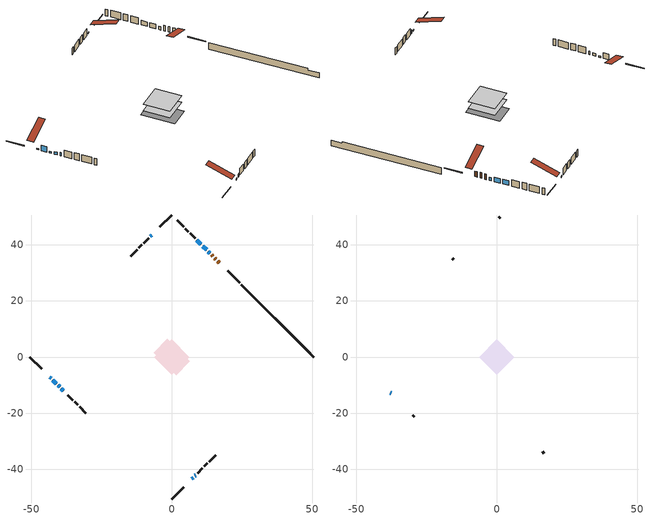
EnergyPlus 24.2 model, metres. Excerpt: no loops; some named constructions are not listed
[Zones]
conditioned space
 floor adiabatic (AdiabaticFloorConstruction): -6.25,0 0,6.25 6.25,0 0,-6.25 z0.92
 floor foundation (Slab1 construction): -6.44,1.54 -1.54,6.44 6.44,-1.54 1.54,-6.44 z-1.52
 wall outside (RimJoist1 construction): 0,-50.57 4.25,-46.32 / -50.57,0 -46.32,-4.25 / 0,50.57 -4.25,46.32 / 24.16,26.41 19.91,30.66 z0.92:1.22
 wall outside (AdiabaticWallConstruction 1): 16.99,33.58 16.41,34.17 / 15.75,34.82 15.32,35.25 / 14.67,35.91 14.24,36.33 z0.92:2.95
 wall outside (AdiabaticWallConstruction): 13.58,36.99 13.07,37.5 / 8.25,-42.32 8.53,-42.04 z0.92:2.14; -7.17,43.4 -7.6,42.97 / 7.17,-43.4 7.6,-42.97 / -43.4,-7.17 -42.97,-7.6 z0.92:1.38; 12.41,38.16 11.07,39.51 / 10.41,40.16 8.97,41.6 z0.92:2.57; -42.32,-8.26 -41.09,-9.48 z0.92:2.9; -40.44,-10.13 -39.97,-10.6 z0.92:1.46; -39.31,-11.26 -38.56,-12.01 z0.92:1.84
 wall outside (Wall1 construction): 9.19,-41.38 10.93,-39.64 / -36.97,-13.6 -35.22,-15.35 / -8.26,42.31 -10,40.57 / 8.32,42.25 6.57,44 z0.92:3.36
 wall outside (Wall2 construction): 11.59,-38.98 12.65,-37.92 / -34.57,-16 -33.51,-17.07 / -10.66,39.91 -11.72,38.85 / 5.92,44.65 4.85,45.72 z0.92:3.36
 wall outside (Wall3 construction): 13.31,-37.26 15.61,-34.97 / -32.85,-17.72 -30.55,-20.02 / -12.37,38.2 -14.67,35.9 / 4.2,46.37 1.9,48.67 z0.92:3.36
 wall foundation (FoundationWall1 construction): 24.82,25.75,-1.52 24.82,25.75,0.92 48,2.58,0.92 48,2.58,0.35 50.57,0,0.35 50.57,0,-1.52
 window (WindowConstruction 5): 13.58,36.99 13.07,37.5 z0.92:2.14
 window (WindowConstruction 7): -7.17,43.4 -7.6,42.97 z0.92:1.38
 window (WindowConstruction 8): 7.17,-43.4 7.6,-42.97 z0.92:1.38
 window (WindowConstruction 9): -43.4,-7.17 -42.97,-7.6 z0.92:1.38
 window (WindowConstruction 6): 8.26,-42.31 8.53,-42.04 z0.92:2.14
 window (WindowConstruction): 12.41,38.16 11.07,39.5 z0.92:2.57
 window (WindowConstruction 1): 10.41,40.16 8.97,41.6 z0.92:2.57
 window (WindowConstruction 2): -42.31,-8.26 -41.09,-9.48 z0.92:2.9
 window (WindowConstruction 3): -40.44,-10.13 -39.97,-10.6 z0.92:1.45
 window (WindowConstruction 4): -39.31,-11.26 -38.56,-12.01 z0.92:1.83
 door (Door): 16.99,33.58 16.41,34.16 z0.92:2.95
 door (Door 1): 15.75,34.82 15.32,35.25 z0.92:2.95
 door (Door 2): 14.66,35.91 14.24,36.33 z0.92:2.95
 ceiling adiabatic (AdiabaticFloorConstruction): 0,-6.25 6.25,0 0,6.25 -6.25,0 z0.92
attic - vented
 floor to conditioned space (Floor1 construction Reversed): -6.25,0 0,6.25 6.25,0 0,-6.25 z3.36
 wall outside (AdiabaticWallConstruction): -37.9,-12.67 -37.62,-12.95 z0.92:2.14
 wall outside (Wall4 construction): 16.26,-34.31 16.85,-33.72 / -29.89,-20.68 -29.31,-21.26 / -15.33,35.24 -15.92,34.66 / 1.24,49.33 0.66,49.91 z0.92:3.36
 window (WindowConstruction 10): -37.9,-12.67 -37.62,-12.95 z0.92:2.14
 roof outside (Roof1 construction): 6.51,-44.06,3.36 0.42,-37.97,6.23 -1.18,-39.57,6.23 4.91,-45.66,3.36; -44.06,-6.51,3.36 -37.97,-0.42,6.23 -39.57,1.18,6.23 -45.66,-4.91,3.36; -6.51,44.06,3.36 -0.42,37.97,6.23 1.18,39.57,6.23 -4.91,45.66,3.36; 17.65,32.92,3.36 11.56,26.83,6.23 13.16,25.23,6.23 19.25,31.32,3.36
[Material] Roughness=Rough; Thermal Absorptance=0.9
Name | Thickness {m} | Conductivity {W/m-K} | Density {kg/m3} | Specific Heat {J/kg-K} | Solar Absorptance | Visible Absorptance
ceiling loosefill ins | 0.169333 | 0.0480833 | 16.02 | 1046.75 | 0.7 | 0.7
ceiling stud and cavity | 0.1397 | 0.317345 | 65.682 | 1177.47 | 0.7 | 0.7
gypsum board | 0.0127 | 0.160291 | 801 | 837.4 | 0.6 | 0.6
[Construction]
Floor1 construction: ceiling loosefill ins, ceiling stud and cavity, gypsum board
[Schedule:Day:Interval]
interior lighting schedule day: No, 01:00, 0.108182, 04:00, 0.0901515, 05:00, 0.0991667, 06:00, 0.162273, 07:00, 0.270455, 08:00, 0.342576, 10:00, 0.369621, 11:00, 0.351591, 12:00, 0.333561, 13:00, 0.324545, 14:00, 0.31553, 15:00, 0.333561, 16:00, 0.369621, 17:00, 0.450758, 18:00, 0.585985, 19:00, 0.775303, 20:00, 0.955606, 21:00, 0.991667, 22:00, 0.712197, 23:00, 0.360606, 24:00, 0.162273
interior lighting schedule day 1: No, 01:00, 0.100909, 04:00, 0.0840909, 05:00, 0.0925, 06:00, 0.151364, 07:00, 0.252273, 08:00, 0.319545, 10:00, 0.344773, 11:00, 0.327955, 12:00, 0.311136, 13:00, 0.302727, 14:00, 0.294318, 15:00, 0.311136, 16:00, 0.344773, 17:00, 0.420455, 18:00, 0.546591, 19:00, 0.723182, 20:00, 0.891364, 21:00, 0.925, 22:00, 0.664318, 23:00, 0.336364, 24:00, 0.151364
interior lighting schedule day 2: No, 01:00, 0.0927273, 04:00, 0.0772727, 05:00, 0.085, 06:00, 0.139091, 07:00, 0.231818, 08:00, 0.293636, 10:00, 0.316818, 11:00, 0.301364, 12:00, 0.285909, 13:00, 0.278182, 14:00, 0.270455, 15:00, 0.285909, 16:00, 0.316818, 17:00, 0.386364, 18:00, 0.502273, 19:00, 0.664545, 20:00, 0.819091, 21:00, 0.85, 22:00, 0.610455, 23:00, 0.309091, 24:00, 0.139091
interior lighting schedule day 3: No, 01:00, 0.0845455, 04:00, 0.0704545, 05:00, 0.0775, 06:00, 0.126818, 07:00, 0.211364, 08:00, 0.267727, 10:00, 0.288864, 11:00, 0.274773, 12:00, 0.260682, 13:00, 0.253636, 14:00, 0.246591, 15:00, 0.260682, 16:00, 0.288864, 17:00, 0.352273, 18:00, 0.457955, 19:00, 0.605909, 20:00, 0.746818, 21:00, 0.775, 22:00, 0.556591, 23:00, 0.281818, 24:00, 0.126818
interior lighting schedule day 4: No, 01:00, 0.0763636, 04:00, 0.0636364, 05:00, 0.07, 06:00, 0.114545, 07:00, 0.190909, 08:00, 0.241818, 10:00, 0.260909, 11:00, 0.248182, 12:00, 0.235455, 13:00, 0.229091, 14:00, 0.222727, 15:00, 0.235455, 16:00, 0.260909, 17:00, 0.318182, 18:00, 0.413636, 19:00, 0.547273, 20:00, 0.674545, 21:00, 0.7, 22:00, 0.502727, 23:00, 0.254545, 24:00, 0.114545
interior lighting schedule day 5: No, 01:00, 0.0727273, 04:00, 0.0606061, 05:00, 0.0666667, 06:00, 0.109091, 07:00, 0.181818, 08:00, 0.230303, 10:00, 0.248485, 11:00, 0.236364, 12:00, 0.224242, 13:00, 0.218182, 14:00, 0.212121, 15:00, 0.224242, 16:00, 0.248485, 17:00, 0.30303, 18:00, 0.393939, 19:00, 0.521212, 20:00, 0.642424, 21:00, 0.666667, 22:00, 0.478788, 23:00, 0.242424, 24:00, 0.109091
interior lighting schedule day 6: No, 01:00, 0.0745455, 04:00, 0.0621212, 05:00, 0.0683333, 06:00, 0.111818, 07:00, 0.186364, 08:00, 0.236061, 10:00, 0.254697, 11:00, 0.242273, 12:00, 0.229848, 13:00, 0.223636, 14:00, 0.217424, 15:00, 0.229848, 16:00, 0.254697, 17:00, 0.310606, 18:00, 0.403788, 19:00, 0.534242, 20:00, 0.658485, 21:00, 0.683333, 22:00, 0.490758, 23:00, 0.248485, 24:00, 0.111818
interior lighting schedule day 7: No, 01:00, 0.08, 04:00, 0.0666667, 05:00, 0.0733333, 06:00, 0.12, 07:00, 0.2, 08:00, 0.253333, 10:00, 0.273333, 11:00, 0.26, 12:00, 0.246667, 13:00, 0.24, 14:00, 0.233333, 15:00, 0.246667, 16:00, 0.273333, 17:00, 0.333333, 18:00, 0.433333, 19:00, 0.573333, 20:00, 0.706667, 21:00, 0.733333, 22:00, 0.526667, 23:00, 0.266667, 24:00, 0.12
interior lighting schedule day 8: No, 01:00, 0.0890909, 04:00, 0.0742424, 05:00, 0.0816667, 06:00, 0.133636, 07:00, 0.222727, 08:00, 0.282121, 10:00, 0.304394, 11:00, 0.289545, 12:00, 0.274697, 13:00, 0.267273, 14:00, 0.259848, 15:00, 0.274697, 16:00, 0.304394, 17:00, 0.371212, 18:00, 0.482576, 19:00, 0.638485, 20:00, 0.78697, 21:00, 0.816667, 22:00, 0.586515, 23:00, 0.29697, 24:00, 0.133636
interior lighting schedule day 9: No, 01:00, 0.0972727, 04:00, 0.0810606, 05:00, 0.0891667, 06:00, 0.145909, 07:00, 0.243182, 08:00, 0.30803, 10:00, 0.332348, 11:00, 0.316136, 12:00, 0.299924, 13:00, 0.291818, 14:00, 0.283712, 15:00, 0.299924, 16:00, 0.332348, 17:00, 0.405303, 18:00, 0.526894, 19:00, 0.697121, 20:00, 0.859242, 21:00, 0.891667, 22:00, 0.640379, 23:00, 0.324242, 24:00, 0.145909
interior lighting schedule day 10: No, 01:00, 0.105455, 04:00, 0.0878788, 05:00, 0.0966667, 06:00, 0.158182, 07:00, 0.263636, 08:00, 0.333939, 10:00, 0.360303, 11:00, 0.342727, 12:00, 0.325152, 13:00, 0.316364, 14:00, 0.307576, 15:00, 0.325152, 16:00, 0.360303, 17:00, 0.439394, 18:00, 0.571212, 19:00, 0.755758, 20:00, 0.931515, 21:00, 0.966667, 22:00, 0.694242, 23:00, 0.351515, 24:00, 0.158182
interior lighting schedule day 11: No, 01:00, 0.109091, 04:00, 0.0909091, 05:00, 0.1, 06:00, 0.163636, 07:00, 0.272727, 08:00, 0.345455, 10:00, 0.372727, 11:00, 0.354545, 12:00, 0.336364, 13:00, 0.327273, 14:00, 0.318182, 15:00, 0.336364, 16:00, 0.372727, 17:00, 0.454545, 18:00, 0.590909, 19:00, 0.781818, 20:00, 0.963636, 21:00, 1, 22:00, 0.718182, 23:00, 0.363636, 24:00, 0.163636
interior lighting schedule default day; occupants schedule default day; clothes dryer schedule default day; cooking range schedule default day; mech vent bath fan 0 schedule default day; mech vent range fan 0 schedule default day; misc plug loads schedule default day; general water use schedule default day; heating setpoint default day; cooling setpoint default day; clothes dryer exhaust 0 schedule default day; cooling season schedule day; cooling season schedule day 2; cooling season schedule default day; exterior lighting schedule default day; natural vent schedule default day: No, 24:00, 0
occupants schedule day: No, 05:00, 0.426829, 06:00, 0.719512, 07:00, 1, 08:00, 0.670732, 09:00, 0.329268, 14:00, 0.170732, 15:00, 0.231707, 16:00, 0.329268, 17:00, 0.5, 18:00, 0.670732, 19:00, 0.829268, 21:00, 1, 22:00, 0.853659, 23:00, 0.646341, 24:00, 0.426829
clothes dryer schedule day; clothes dryer exhaust 0 schedule day: No, 01:00, 0.123457, 02:00, 0.0740741, 03:00, 0.0493827, 04:00, 0.0246914, 05:00, 0.0493827, 06:00, 0.0740741, 07:00, 0.197531, 08:00, 0.395062, 09:00, 0.592593, 10:00, 0.839506, 11:00, 0.962963, 12:00, 1, 13:00, 0.91358, 14:00, 0.82716, 15:00, 0.716049, 16:00, 0.753086, 17:00, 0.679012, 18:00, 0.666667, 20:00, 0.62963, 21:00, 0.641975, 22:00, 0.666667, 23:00, 0.54321, 24:00, 0.296296
cooking range schedule day: No, 05:00, 0.0597015, 06:00, 0.11194, 07:00, 0.171642, 08:00, 0.291045, 11:00, 0.343284, 12:00, 0.402985, 13:00, 0.462687, 14:00, 0.343284, 15:00, 0.291045, 16:00, 0.402985, 17:00, 0.567164, 18:00, 1, 19:00, 0.850746, 20:00, 0.432836, 21:00, 0.291045, 22:00, 0.231343, 23:00, 0.171642, 24:00, 0.11194
mech vent bath fan 0 schedule day: No, 07:00, 0, 08:00, 1, 09:00, 0.2, 24:00, 0
mech vent range fan 0 schedule day: No, 18:00, 0, 19:00, 1, 20:00, 0.2, 24:00, 0
misc plug loads schedule day: No, 06:00, 0.705882, 07:00, 0.745098, 08:00, 0.803922, 15:00, 0.823529, 16:00, 0.862745, 17:00, 0.921569, 18:00, 0.980392, 19:00, 1, 20:00, 0.980392, 21:00, 0.941176, 22:00, 0.862745, 23:00, 0.784314, 24:00, 0.72549
general water use schedule day: No, 01:00, 0.315068, 03:00, 0.287671, 04:00, 0.342466, 05:00, 0.369863, 06:00, 0.520548, 07:00, 0.60274, 08:00, 0.534247, 10:00, 0.506849, 11:00, 0.465753, 14:00, 0.479452, 15:00, 0.534247, 16:00, 0.589041, 17:00, 0.69863, 18:00, 0.876712, 19:00, 0.890411, 20:00, 0.986301, 21:00, 1, 22:00, 0.863014, 23:00, 0.616438, 24:00, 0.465753
heating setpoint day: No, 07:00, 18, 23:00, 21, 24:00, 18
cooling setpoint day: No, 24:00, 25
cooling season schedule day 1: No, 24:00, 1
exterior lighting schedule day: No, 01:00, 0.566667, 03:00, 0.524167, 05:00, 0.495833, 06:00, 0.5525, 07:00, 0.623333, 08:00, 0.580833, 09:00, 0.439167, 10:00, 0.354167, 12:00, 0.34, 13:00, 0.354167, 14:00, 0.396667, 15:00, 0.425, 16:00, 0.495833, 17:00, 0.623333, 18:00, 0.793333, 19:00, 0.906667, 20:00, 0.963333, 21:00, 0.991667, 22:00, 0.920833, 23:00, 0.793333, 24:00, 0.665833
exterior lighting schedule day 1: No, 01:00, 0.528571, 03:00, 0.488929, 05:00, 0.4625, 06:00, 0.515357, 07:00, 0.581429, 08:00, 0.541786, 09:00, 0.409643, 10:00, 0.330357, 12:00, 0.317143, 13:00, 0.330357, 14:00, 0.37, 15:00, 0.396429, 16:00, 0.4625, 17:00, 0.581429, 18:00, 0.74, 19:00, 0.845714, 20:00, 0.898571, 21:00, 0.925, 22:00, 0.858929, 23:00, 0.74, 24:00, 0.621071
exterior lighting schedule day 10: No, 01:00, 0.552381, 03:00, 0.510952, 05:00, 0.483333, 06:00, 0.538571, 07:00, 0.607619, 08:00, 0.56619, 09:00, 0.428095, 10:00, 0.345238, 12:00, 0.331429, 13:00, 0.345238, 14:00, 0.386667, 15:00, 0.414286, 16:00, 0.483333, 17:00, 0.607619, 18:00, 0.773333, 19:00, 0.88381, 20:00, 0.939048, 21:00, 0.966667, 22:00, 0.897619, 23:00, 0.773333, 24:00, 0.649048
exterior lighting schedule day 11: No, 01:00, 0.571429, 03:00, 0.528571, 05:00, 0.5, 06:00, 0.557143, 07:00, 0.628571, 08:00, 0.585714, 09:00, 0.442857, 10:00, 0.357143, 12:00, 0.342857, 13:00, 0.357143, 14:00, 0.4, 15:00, 0.428571, 16:00, 0.5, 17:00, 0.628571, 18:00, 0.8, 19:00, 0.914286, 20:00, 0.971429, 21:00, 1, 22:00, 0.928571, 23:00, 0.8, 24:00, 0.671429
exterior lighting schedule day 2: No, 01:00, 0.485714, 03:00, 0.449286, 05:00, 0.425, 06:00, 0.473571, 07:00, 0.534286, 08:00, 0.497857, 09:00, 0.376429, 10:00, 0.303571, 12:00, 0.291429, 13:00, 0.303571, 14:00, 0.34, 15:00, 0.364286, 16:00, 0.425, 17:00, 0.534286, 18:00, 0.68, 19:00, 0.777143, 20:00, 0.825714, 21:00, 0.85, 22:00, 0.789286, 23:00, 0.68, 24:00, 0.570714
exterior lighting schedule day 3: No, 01:00, 0.442857, 03:00, 0.409643, 05:00, 0.3875, 06:00, 0.431786, 07:00, 0.487143, 08:00, 0.453929, 09:00, 0.343214, 10:00, 0.276786, 12:00, 0.265714, 13:00, 0.276786, 14:00, 0.31, 15:00, 0.332143, 16:00, 0.3875, 17:00, 0.487143, 18:00, 0.62, 19:00, 0.708571, 20:00, 0.752857, 21:00, 0.775, 22:00, 0.719643, 23:00, 0.62, 24:00, 0.520357
exterior lighting schedule day 4: No, 01:00, 0.4, 03:00, 0.37, 05:00, 0.35, 06:00, 0.39, 07:00, 0.44, 08:00, 0.41, 09:00, 0.31, 10:00, 0.25, 12:00, 0.24, 13:00, 0.25, 14:00, 0.28, 15:00, 0.3, 16:00, 0.35, 17:00, 0.44, 18:00, 0.56, 19:00, 0.64, 20:00, 0.68, 21:00, 0.7, 22:00, 0.65, 23:00, 0.56, 24:00, 0.47
exterior lighting schedule day 5: No, 01:00, 0.380952, 03:00, 0.352381, 05:00, 0.333333, 06:00, 0.371429, 07:00, 0.419048, 08:00, 0.390476, 09:00, 0.295238, 10:00, 0.238095, 12:00, 0.228571, 13:00, 0.238095, 14:00, 0.266667, 15:00, 0.285714, 16:00, 0.333333, 17:00, 0.419048, 18:00, 0.533333, 19:00, 0.609524, 20:00, 0.647619, 21:00, 0.666667, 22:00, 0.619048, 23:00, 0.533333, 24:00, 0.447619
exterior lighting schedule day 6: No, 01:00, 0.390476, 03:00, 0.36119, 05:00, 0.341667, 06:00, 0.380714, 07:00, 0.429524, 08:00, 0.400238, 09:00, 0.302619, 10:00, 0.244048, 12:00, 0.234286, 13:00, 0.244048, 14:00, 0.273333, 15:00, 0.292857, 16:00, 0.341667, 17:00, 0.429524, 18:00, 0.546667, 19:00, 0.624762, 20:00, 0.66381, 21:00, 0.683333, 22:00, 0.634524, 23:00, 0.546667, 24:00, 0.45881
exterior lighting schedule day 7: No, 01:00, 0.419048, 03:00, 0.387619, 05:00, 0.366667, 06:00, 0.408571, 07:00, 0.460952, 08:00, 0.429524, 09:00, 0.324762, 10:00, 0.261905, 12:00, 0.251429, 13:00, 0.261905, 14:00, 0.293333, 15:00, 0.314286, 16:00, 0.366667, 17:00, 0.460952, 18:00, 0.586667, 19:00, 0.670476, 20:00, 0.712381, 21:00, 0.733333, 22:00, 0.680952, 23:00, 0.586667, 24:00, 0.492381
exterior lighting schedule day 8: No, 01:00, 0.466667, 03:00, 0.431667, 05:00, 0.408333, 06:00, 0.455, 07:00, 0.513333, 08:00, 0.478333, 09:00, 0.361667, 10:00, 0.291667, 12:00, 0.28, 13:00, 0.291667, 14:00, 0.326667, 15:00, 0.35, 16:00, 0.408333, 17:00, 0.513333, 18:00, 0.653333, 19:00, 0.746667, 20:00, 0.793333, 21:00, 0.816667, 22:00, 0.758333, 23:00, 0.653333, 24:00, 0.548333
exterior lighting schedule day 9: No, 01:00, 0.509524, 03:00, 0.47131, 05:00, 0.445833, 06:00, 0.496786, 07:00, 0.560476, 08:00, 0.522262, 09:00, 0.394881, 10:00, 0.318452, 12:00, 0.305714, 13:00, 0.318452, 14:00, 0.356667, 15:00, 0.382143, 16:00, 0.445833, 17:00, 0.560476, 18:00, 0.713333, 19:00, 0.815238, 20:00, 0.86619, 21:00, 0.891667, 22:00, 0.827976, 23:00, 0.713333, 24:00, 0.59869
[Schedule:Week:Daily]
heating setpoint Week Rule - Jan1-Dec31: heating setpoint day, heating setpoint day, heating setpoint day, heating setpoint day, heating setpoint day, heating setpoint day, heating setpoint day, heating setpoint default day, heating setpoint default day, heating setpoint default day, heating setpoint default day, heating setpoint default day
cooling setpoint Week Rule - Jan1-Dec31: cooling setpoint day, cooling setpoint day, cooling setpoint day, cooling setpoint day, cooling setpoint day, cooling setpoint day, cooling setpoint day, cooling setpoint default day, cooling setpoint default day, cooling setpoint default day, cooling setpoint default day, cooling setpoint default day
clothes dryer exhaust 0 schedule Week Rule - Jan1-Dec31: clothes dryer exhaust 0 schedule day, clothes dryer exhaust 0 schedule day, clothes dryer exhaust 0 schedule day, clothes dryer exhaust 0 schedule day, clothes dryer exhaust 0 schedule day, clothes dryer exhaust 0 schedule day, clothes dryer exhaust 0 schedule day, clothes dryer exhaust 0 schedule default day, clothes dryer exhaust 0 schedule default day, clothes dryer exhaust 0 schedule default day, clothes dryer exhaust 0 schedule default day, clothes dryer exhaust 0 schedule default day
cooling season schedule Week Rule - Jan1-May26: cooling season schedule day, cooling season schedule day, cooling season schedule day, cooling season schedule day, cooling season schedule day, cooling season schedule day, cooling season schedule day, cooling season schedule default day, cooling season schedule default day, cooling season schedule default day, cooling season schedule default day, cooling season schedule default day
cooling season schedule Week Rule - May27-Jun2: cooling season schedule day, cooling season schedule day, cooling season schedule day, cooling season schedule day, cooling season schedule day, cooling season schedule day 1, cooling season schedule day 1, cooling season schedule default day, cooling season schedule default day, cooling season schedule default day, cooling season schedule default day, cooling season schedule default day
cooling season schedule Week Rule - Jun3-Aug25: cooling season schedule day 1, cooling season schedule day 1, cooling season schedule day 1, cooling season schedule day 1, cooling season schedule day 1, cooling season schedule day 1, cooling season schedule day 1, cooling season schedule default day, cooling season schedule default day, cooling season schedule default day, cooling season schedule default day, cooling season schedule default day
cooling season schedule Week Rule - Aug26-Sep1: cooling season schedule day 1, cooling season schedule day 1, cooling season schedule day 1, cooling season schedule day 1, cooling season schedule day 1, cooling season schedule day 1, cooling season schedule day 2, cooling season schedule default day, cooling season schedule default day, cooling season schedule default day, cooling season schedule default day, cooling season schedule default day
cooling season schedule Week Rule - Sep2-Dec31: cooling season schedule day 2, cooling season schedule day 2, cooling season schedule day 2, cooling season schedule day 2, cooling season schedule day 2, cooling season schedule day 2, cooling season schedule day 2, cooling season schedule default day, cooling season schedule default day, cooling season schedule default day, cooling season schedule default day, cooling season schedule default day
exterior lighting schedule Week Rule - Aug26-Sep1: exterior lighting schedule day 7, exterior lighting schedule day 7, exterior lighting schedule day 7, exterior lighting schedule day 7, exterior lighting schedule day 7, exterior lighting schedule day 7, exterior lighting schedule day 8, exterior lighting schedule default day, exterior lighting schedule default day, exterior lighting schedule default day, exterior lighting schedule default day, exterior lighting schedule default day
exterior lighting schedule Week Rule - Sep2-Sep29: exterior lighting schedule day 8, exterior lighting schedule day 8, exterior lighting schedule day 8, exterior lighting schedule day 8, exterior lighting schedule day 8, exterior lighting schedule day 8, exterior lighting schedule day 8, exterior lighting schedule default day, exterior lighting schedule default day, exterior lighting schedule default day, exterior lighting schedule default day, exterior lighting schedule default day
exterior lighting schedule Week Rule - Sep30-Oct6: exterior lighting schedule day 8, exterior lighting schedule day 9, exterior lighting schedule day 9, exterior lighting schedule day 9, exterior lighting schedule day 9, exterior lighting schedule day 9, exterior lighting schedule day 9, exterior lighting schedule default day, exterior lighting schedule default day, exterior lighting schedule default day, exterior lighting schedule default day, exterior lighting schedule default day
exterior lighting schedule Week Rule - Oct7-Oct27: exterior lighting schedule day 9, exterior lighting schedule day 9, exterior lighting schedule day 9, exterior lighting schedule day 9, exterior lighting schedule day 9, exterior lighting schedule day 9, exterior lighting schedule day 9, exterior lighting schedule default day, exterior lighting schedule default day, exterior lighting schedule default day, exterior lighting schedule default day, exterior lighting schedule default day
exterior lighting schedule Week Rule - Oct28-Nov3: exterior lighting schedule day 9, exterior lighting schedule day 9, exterior lighting schedule day 9, exterior lighting schedule day 9, exterior lighting schedule day 10, exterior lighting schedule day 10, exterior lighting schedule day 10, exterior lighting schedule default day, exterior lighting schedule default day, exterior lighting schedule default day, exterior lighting schedule default day, exterior lighting schedule default day
exterior lighting schedule Week Rule - Nov4-Nov24: exterior lighting schedule day 10, exterior lighting schedule day 10, exterior lighting schedule day 10, exterior lighting schedule day 10, exterior lighting schedule day 10, exterior lighting schedule day 10, exterior lighting schedule day 10, exterior lighting schedule default day, exterior lighting schedule default day, exterior lighting schedule default day, exterior lighting schedule default day, exterior lighting schedule default day
exterior lighting schedule Week Rule - Nov25-Dec1: exterior lighting schedule day 10, exterior lighting schedule day 10, exterior lighting schedule day 10, exterior lighting schedule day 10, exterior lighting schedule day 10, exterior lighting schedule day 10, exterior lighting schedule day 11, exterior lighting schedule default day, exterior lighting schedule default day, exterior lighting schedule default day, exterior lighting schedule default day, exterior lighting schedule default day
exterior lighting schedule Week Rule - Dec2-Dec31: exterior lighting schedule day 11, exterior lighting schedule day 11, exterior lighting schedule day 11, exterior lighting schedule day 11, exterior lighting schedule day 11, exterior lighting schedule day 11, exterior lighting schedule day 11, exterior lighting schedule default day, exterior lighting schedule default day, exterior lighting schedule default day, exterior lighting schedule default day, exterior lighting schedule default day
natural vent schedule Week Rule - Jan1-Dec31: natural vent schedule default day, natural vent schedule default day, natural vent schedule default day, natural vent schedule default day, natural vent schedule default day, natural vent schedule default day, natural vent schedule default day, natural vent schedule default day, natural vent schedule default day, natural vent schedule default day, natural vent schedule default day, natural vent schedule default day
